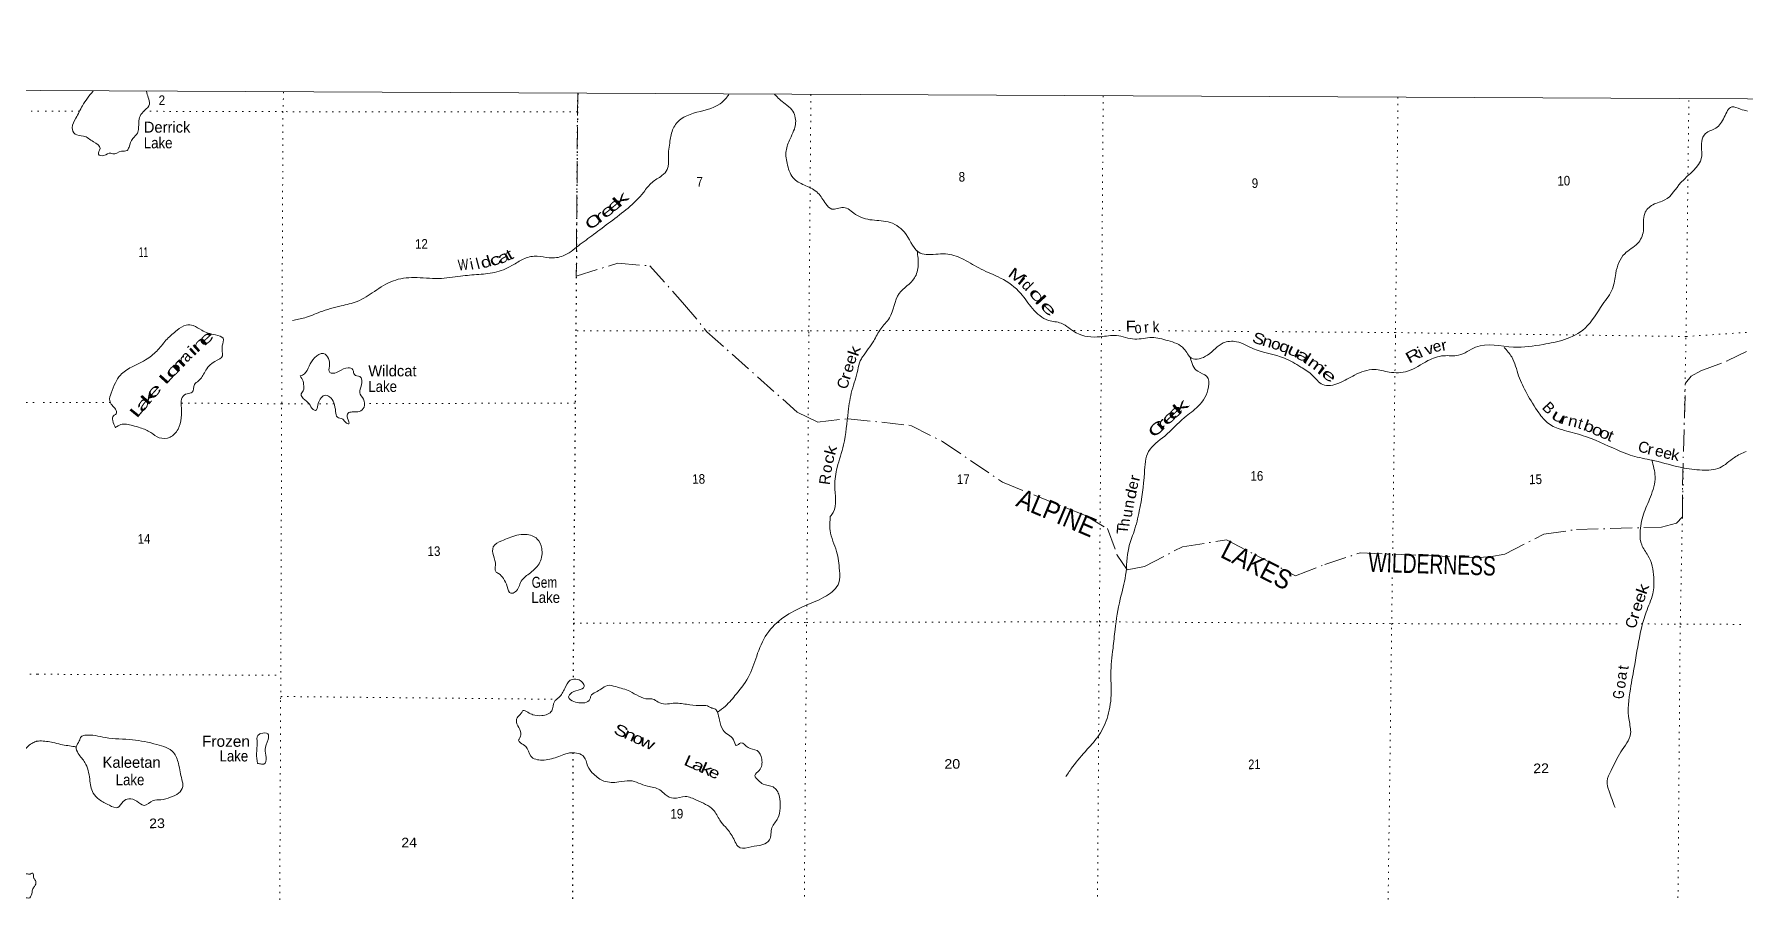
# Model space of a CAD drawing. Header units: feet. Extents: x -252966 to 4, y -183309 to 1368.
# Drawn here: x -124436 to -93287, y -14257 to 1368 of the extents above; entities that cross this region are included whole.
import ezdxf
from ezdxf.enums import TextEntityAlignment as Align

# ---------------------------------------------------------------- set-up
doc = ezdxf.new("R2010")
doc.units = ezdxf.units.FT
doc.header["$LTSCALE"] = 80
doc.linetypes.add('DOT_DASHED', pattern=[7.7, 5, -1.2, 0.3, -1.2])
doc.linetypes.add('DOTTED', pattern=[1.5, 0.3, -1.2])
for name, color, linetype, lineweight in [('39', 7, 'Continuous', 13), ('4', 7, 'Continuous', 13), ('41', 7, 'Continuous', 13), ('44', 7, 'DOT_DASHED', 13), ('6', 7, 'DOTTED', 25), ('7', 7, 'DOTTED', 13)]:
    doc.layers.add(name, color=color, linetype=linetype, lineweight=lineweight)

msp = doc.modelspace()

# ---------------------------------------------------------------- linework, layer by layer
at = {"layer": '39'}
for points in [[(-123362.75, 336.82), (-123558.35, 66.48), (-123675.68, -160.7), (-123743.56, -332.8), (-123691.66, -448.81), (-123540.44, -484.85), (-123356.06, -590.86), (-123237.78, -711.93), (-123266.42, -817.03), (-123171.65, -839.8), (-123037.62, -797.59), (-123005.3, -809.19), (-122847.24, -760.58), (-122744.95, -747.01), (-122709.62, -688.12), (-122639.57, -528.06), (-122556.51, -434.25), (-122535.73, -341.34), (-122531.22, -234.58), (-122506.71, -121.49), (-122425.81, -17.64), (-122334.97, 94.4), (-122360.8, 214.81), (-122388.37, 330.91)], [(-111784.91, 275.93), (-111826, 218), (-111946.01, 103.13), (-112431.83, -71.05), (-112661.41, -177.07), (-112799.66, -346.17), (-112858.61, -580.55), (-112888.68, -866.84), (-112907.56, -1092.58), (-113004.43, -1204.72), (-113185.53, -1328.15), (-113337.7, -1507.52), (-113940.94, -2043.75), (-114249.1, -2275.73), (-114525.49, -2481.07), (-114804.17, -2666.32), (-115056.88, -2700.2), (-115274.32, -2671.17), (-115502.81, -2712.75), (-115704.21, -2822.38), (-116011.31, -2958.38), (-116340.65, -3002.79), (-116671.75, -3035.8), (-117071.04, -3077.87), (-117519.4, -3060.26), (-117896.34, -3120.11), (-118241.23, -3312.36), (-118554.13, -3494.08), (-118848.37, -3574.87), (-119228.58, -3687.12), (-119510.42, -3791.89), (-119732.8, -3839.42)], [(-110956.59, 272.46), (-110762.37, 100.28), (-110638.24, -8.63), (-110570.56, -245.18), (-110670.92, -534.52), (-110744.14, -755.01), (-110718.33, -1014.32), (-110594.11, -1270.19), (-110383.41, -1389.91), (-110164.48, -1523.6), (-110021.03, -1718.79), (-109913.17, -1813.84), (-109700.58, -1784.57), (-109481.76, -1910.21), (-109178.88, -2012.48), (-108848.67, -2057.99), (-108558.22, -2275.19), (-108302.2, -2613.67), (-108157.11, -2641.75), (-107799.56, -2632.51), (-107506.75, -2732.91), (-107194.82, -2905.51), (-106838.81, -3069.41), (-106471.09, -3349.9), (-106260.22, -3622.62), (-105963.73, -3839.73), (-105735.93, -3890.75), (-105460.11, -4067.9), (-105023.05, -4138.02), (-104729.99, -4115.63), (-104395.47, -4181.2), (-104084.44, -4150.49), (-103790.22, -4208.6), (-103498.76, -4355.33), (-103363.69, -4526.48), (-103071.09, -4471.88), (-102786.89, -4250.32), (-102542.04, -4228.63), (-102234.8, -4354.99), (-101669.67, -4527.92), (-101371.98, -4688.65), (-101160.82, -4840.57), (-100971.54, -5008.92), (-100676.55, -4980.46), (-100391.26, -4835.38), (-100033.02, -4733.52), (-99761.04, -4781.89), (-99427.74, -4762.93), (-99056.69, -4572.31), (-98772.61, -4483.62), (-98499.46, -4473.59), (-98188.06, -4328.13), (-97496.82, -4326.09), (-96960.97, -4278), (-96572.42, -4187.78), (-96195.57, -3980.97), (-95876.19, -3549.54), (-95695.41, -3263.05), (-95637.09, -2984.4), (-95473.41, -2625.69), (-95238.96, -2439.08), (-95133.68, -2212.08), (-95110.12, -1891.66), (-94959.65, -1734.45), (-94741.83, -1648.74), (-94448.97, -1330.42), (-94075.66, -876.05), (-94071.79, -584.1), (-94003.51, -440.17), (-93816.04, -340.81), (-93660.17, -139.24), (-93522.14, 45.97), (-93366.84, 5.96), (-93237.91, -29.67)], [(-108358.33, -2579.35), (-108339.22, -2835.65), (-108406.23, -3068.14), (-108685.52, -3352.03), (-108864.07, -3795.5), (-109022.01, -3993.08), (-109149.49, -4212.35), (-109350.34, -4501.14), (-109393.6, -4574.92), (-109438.5, -4743.31), (-109544.55, -5113.94), (-109613.37, -5501.46), (-109699.21, -6104.62), (-109813.9, -6516.96), (-109859.38, -6849.78), (-109886.59, -7337.35), (-109938.9, -7409.77)], [(-122954.24, -5794.85), (-123004.38, -5660.7), (-122993.51, -5578.01), (-122943.82, -5539.03), (-122955.05, -5456.66), (-123018.42, -5381.09), (-123061.76, -5301.2), (-123033.55, -5165.91), (-122957.92, -4973.56), (-122867.43, -4837.37), (-122666.58, -4689.49), (-122377.36, -4538.32), (-122182.77, -4374.43), (-122014.76, -4178.72), (-121832.16, -4019.04), (-121668.71, -3926.06), (-121539.99, -3934.25), (-121386.06, -4018.56), (-121131.63, -4105.44), (-120996.13, -4165.86), (-121010.28, -4300.95), (-121010.65, -4415.7), (-121005.68, -4482.06), (-121146.86, -4586.78), (-121325.06, -4772.58), (-121443.22, -4941.39), (-121516.61, -5008.89), (-121560.87, -5146.43), (-121652.91, -5173.94), (-121740.33, -5243.66), (-121758.47, -5380.81), (-121759.13, -5616.35), (-121816.5, -5820.51), (-121963.13, -5965.58), (-122157.93, -5974.47), (-122311.97, -5882.1), (-122504.12, -5794.32), (-122644.47, -5755), (-122856.63, -5735.04), (-122960.32, -5790.91)], [(-93263.19, -6223.57), (-93477.29, -6334.84), (-93743.9, -6521.93), (-94064.8, -6564.86), (-94435.19, -6519.94), (-94925.26, -6396.24), (-95292.15, -6315.04), (-95613.35, -6196.93), (-96248.1, -5932.42), (-96619.35, -5827.12), (-96860.41, -5717.87), (-97037.67, -5521.19), (-97255.66, -5172.09), (-97404.94, -4850.16), (-97530.43, -4505.74), (-97670.12, -4330.7)], [(-119593.76, -4851.98), (-119515.95, -4812.6), (-119431.51, -4674.48), (-119329.19, -4522), (-119167.55, -4443.15), (-119075.79, -4536.42), (-119061.75, -4675.12), (-119054.12, -4787.74), (-118991.61, -4802.93), (-118881.62, -4765.09), (-118719.72, -4704.35), (-118632.82, -4739.31), (-118603.42, -4827.46), (-118506.47, -4862.28), (-118478.2, -5012.85), (-118508.3, -5156.22), (-118440.31, -5274), (-118430.23, -5416.78), (-118513.5, -5496.5), (-118643.97, -5506.46), (-118720.03, -5527.7), (-118730.82, -5616.43), (-118707.17, -5724.8), (-118763.82, -5697.44), (-118818.93, -5637.85), (-118915.91, -5601.02), (-118947.51, -5498.81), (-118979.89, -5342.27), (-119055.83, -5230.64), (-119150.63, -5205.86), (-119228.04, -5273.42), (-119270.66, -5384.76), (-119311.53, -5477.96), (-119353.95, -5462.47), (-119429.81, -5356.89), (-119535.69, -5259.79), (-119576.85, -5191.95), (-119537.67, -5120.92), (-119529.29, -5004.04), (-119540.14, -4947.83), (-119593.76, -4851.98)], [(-103383.47, -4518.05), (-103249.75, -4766.39), (-103081.62, -4860.56), (-103052.8, -5049.37), (-103238.66, -5402.36), (-103492.89, -5611.4), (-103849.85, -5944.75), (-104143.25, -6224.82), (-104220.08, -6614.47), (-104312.63, -7310.33), (-104407.86, -7678.1), (-104505.33, -7977.1), (-104561.2, -8479.53), (-104659.5, -8913.78), (-104754.09, -9466.75), (-104791.42, -9807.5), (-104830.91, -10279.14), (-104824.22, -10607.17), (-104886.41, -11036.87), (-105046.21, -11385.45), (-105259.52, -11646.24), (-105526.26, -11964.17), (-105648.33, -12141.09)], [(-94980.84, -6384.22), (-94921.19, -6682.04), (-95004.33, -7051.65), (-95132.45, -7367.56), (-95193.92, -7706.65), (-95164.67, -7925.65), (-95051.41, -8117.26), (-94943.18, -8520.31), (-94963.06, -8816.52), (-95082.92, -9148.41), (-95172.95, -9457.73), (-95292.34, -10103.66), (-95370.37, -10549.69), (-95394.41, -11117.73), (-95366.86, -11358.89), (-95544.94, -11693.65), (-95722.94, -12034.45), (-95794.58, -12224.72), (-95757.84, -12405.36), (-95649.09, -12703.73)], [(-109938.9, -7409.77), (-109944.21, -7664.31), (-109824.21, -8047.05), (-109773.06, -8392.56), (-109781.96, -8614.13), (-110011.65, -8853.01), (-110364.96, -9019.21), (-110738.01, -9209.86), (-111061.35, -9504.47), (-111262.72, -9897.94), (-111409.83, -10290.63), (-111652.01, -10640.41), (-111849.84, -10858.7), (-111990.91, -10971.48)], [(-115789.96, -7795.94), (-115649.96, -7749.61), (-115485.39, -7735.13), (-115275.21, -7818.63), (-115194.41, -7988.56), (-115226.96, -8242.68), (-115399.08, -8432.41), (-115567.67, -8587.87), (-115677.44, -8780.71), (-115755.45, -8806.01), (-115821.5, -8684.17), (-115891.87, -8540.26), (-115979.61, -8446.93), (-116032.37, -8411.46), (-116036.01, -8296.77), (-116072.7, -8120.15), (-116076.97, -7961.18), (-115921.79, -7852.22), (-115789.96, -7795.94)], [(-111990.91, -10971.48), (-111954.66, -11117.91), (-111889.79, -11298.14), (-111794.1, -11385.31), (-111702.46, -11470.54), (-111652.74, -11574.49), (-111566.96, -11530.97), (-111437.17, -11613.62), (-111273.63, -11667.6), (-111186.98, -11825.37), (-111236.31, -12029.41), (-111311.37, -12121.09), (-111247.74, -12214.78), (-111164.42, -12280), (-110980.81, -12331.67), (-110868.05, -12489.06), (-110854.73, -12718.35), (-110892.32, -12900.08), (-111004.37, -13074.84), (-111045.44, -13294.86), (-111170.8, -13381.24), (-111383.25, -13420.58), (-111579.91, -13439.56), (-111713.25, -13248.25), (-111850.59, -13059.01), (-111948.78, -12937.64), (-112072.08, -12746.19), (-112373.96, -12573.44), (-112579.92, -12503.98), (-112792.45, -12537.28), (-112948.16, -12469.09), (-113045.86, -12381.94), (-113269.81, -12318.78), (-113588.77, -12216.75), (-113791.4, -12239.83), (-114060.9, -12223.64), (-114247.55, -12099.54), (-114358.25, -11946.15), (-114426.93, -11780.06), (-114655.02, -11708.91), (-114917.15, -11787.22), (-115185.62, -11843.48), (-115393.64, -11770.02), (-115484.6, -11592.18), (-115581.95, -11529.19), (-115614.79, -11481.35), (-115591.31, -11436.72), (-115580.89, -11321.82), (-115645.21, -11179.83), (-115642.69, -11075.12), (-115567.58, -10987.46), (-115534.09, -10940.67), (-115445.23, -10971.58), (-115354.16, -11016.55), (-115195.18, -11032.35), (-115011.55, -10945.12), (-114963.65, -10781.36), (-114882.4, -10701.66), (-114774.2, -10539.04), (-114673.83, -10390.62), (-114537.39, -10376.55), (-114454.27, -10427.67), (-114421.06, -10501.67), (-114528.61, -10569.67), (-114676.3, -10640.27), (-114703.68, -10693.01), (-114668.75, -10746.86), (-114551.56, -10791.45), (-114410.81, -10797.45), (-114315.24, -10735.66), (-114302.01, -10677.09), (-114210.63, -10603.28), (-114114.91, -10551.56), (-113997.32, -10483.41), (-113846.29, -10505.36), (-113589.88, -10590.19), (-113254.3, -10730.24), (-113171.87, -10733.06), (-113074.66, -10785.99), (-112941.52, -10822.3), (-112799.05, -10808.14), (-112557.64, -10826.76), (-112322.21, -10849.49), (-112173.39, -10857.39), (-112096.5, -10894.51), (-112031.89, -10915.71), (-111990.91, -10971.48)], [(-132113.41, -14090.71), (-132059.01, -14122.33), (-131938.77, -14159.36), (-131858.5, -14167.97), (-131749.93, -14148.63), (-131681.15, -14072.73), (-131620.17, -13960.59), (-131601.64, -13892.37), (-131595.22, -13832.11), (-131572.34, -13711.65), (-131541.78, -13645.53), (-131513.51, -13621.61), (-131481.31, -13611.79), (-131394.68, -13570.18), (-131330.11, -13522.39), (-131283.3, -13428.24), (-131271.2, -13420.28), (-131222.46, -13338.21), (-131139.6, -13258.38), (-131052.97, -13216.78), (-130656.11, -13026.6), (-130513.05, -12953.23), (-130376.2, -12907.96), (-130277.5, -12862.42), (-129818.3, -12658.61), (-129572.65, -12559.83), (-129439.91, -12528.61), (-129305.26, -12513.47), (-129160.72, -12520.53), (-129046.1, -12497.21), (-129028.02, -12495.33), (-128937.43, -12461.8), (-128899.1, -12435.93), (-128808.55, -12408.43), (-128691.9, -12381.11), (-128635.65, -12377.49), (-128551.42, -12394.16), (-128419.22, -12445.35), (-128272.8, -12472.52), (-128180.46, -12477.19), (-127983.84, -12504.71), (-127931.62, -12503.07), (-127831.29, -12513.83), (-127735.09, -12542.66), (-127620.68, -12551.5), (-127572.59, -12567.93), (-127552.54, -12572.09), (-127392.19, -12617.45), (-127293.78, -12616.13), (-127010.27, -12561.85), (-126902.01, -12588.74), (-126785.45, -12575.5), (-126723.05, -12553.82), (-126664.61, -12522.07), (-126634.36, -12502.18), (-126433.25, -12457.37), (-126302.68, -12452.26), (-126208.25, -12444.89), (-125920.79, -12400.68), (-125790.15, -12383.51), (-125514.54, -12309.07), (-125498.45, -12305.16), (-125419.94, -12275.56), (-125236.09, -12108), (-125092.75, -11992.42), (-125038.35, -11964.66), (-124949.81, -11937.14), (-124788.75, -11875.96), (-124691.74, -11782.16), (-124564.07, -11606.16), (-124481.3, -11540.41), (-124402.85, -11503.71), (-124380.53, -11496.92)], [(-124380.53, -11496.92), (-124332, -11494.56), (-124211.15, -11501.88), (-124093.97, -11520.19), (-123951.15, -11556.81), (-123822.99, -11578.78), (-123702.14, -11597.09), (-123676.51, -11600.75)], [(-121747.66, -12192.92), (-121777.71, -12058.48), (-121810.06, -11903.95), (-121897.28, -11705.93), (-122200.8, -11559.38), (-122646.15, -11471.26), (-123137.03, -11432.13), (-123513.39, -11391.32), (-123579.34, -11416.44), (-123614.41, -11493.45), (-123671.12, -11602.98), (-123633.24, -11723.22), (-123512.35, -11886.52), (-123425.64, -12189.23), (-123359.71, -12443.93), (-123253.6, -12557.13), (-123067.18, -12665.13), (-122911.88, -12705.13), (-122814.99, -12595.01), (-122715.19, -12547.26), (-122567.9, -12589.39), (-122436.19, -12665.98), (-122270.64, -12579.01), (-122130.18, -12564.89), (-121954.01, -12518.03), (-121806.38, -12443.4), (-121731.7, -12325.55), (-121747.66, -12192.92)], [(-120371.27, -11903.08), (-120385.94, -11720.1), (-120376.67, -11524.7), (-120362.47, -11393.64), (-120310.69, -11360.67), (-120182.02, -11364.83), (-120178.52, -11469.46), (-120232.25, -11647.4), (-120212.04, -11796.07), (-120252.53, -11915.43), (-120296.73, -11916.08), (-120371.27, -11903.08)], [(-125043.15, -14212.08), (-125039.02, -14194.02), (-124972.38, -14138.2), (-124931.78, -14072.15), (-124901.2, -14002.01), (-124821.55, -13801.55), (-124793.24, -13771.59), (-124746.95, -13755.84), (-124640.54, -13758.6), (-124620.7, -13794.92), (-124649.09, -13836.94), (-124653.32, -13869.07), (-124649.41, -13885.18), (-124621.41, -13903.47), (-124539.16, -13916.11), (-124529.14, -13918.19), (-124462.76, -13902.58), (-124446.87, -13928.83), (-124447.19, -13977.07), (-124423.39, -14021.46), (-124403.72, -14083.92), (-124415.99, -14118.01), (-124448.43, -14164.02), (-124475.07, -14246.25), (-124517.91, -14346.46), (-124620.32, -14345.73), (-124648.44, -14347.55), (-124948.21, -14431.87), (-125006.43, -14429.45), (-125032.35, -14401.12), (-125042.23, -14376.93), (-125043.74, -14300.53), (-125045.67, -14288.45), (-125043.15, -14212.08)]]:
    msp.add_spline(points, degree=3, dxfattribs=at)
at = {"layer": '4'}
msp.add_lwpolyline([(-248626.54, 1367.99), (-217549.26, 1047.36), (-186471.56, 769.49), (-155393.5, 534.37), (-124315.16, 342), (-93236.57, 192.37), (-62157.81, 85.49), (-31078.93, 21.37), (0, -0.01)], dxfattribs=at)
at = {"layer": '44'}
msp.add_lwpolyline([(-114538.84, 290.32), (-114565, -3035), (-113811, -2800), (-113224, -2848), (-112628, -3512), (-112185, -4046), (-110542, -5511), (-110170, -5690), (-109612, -5629), (-108471, -5752), (-107897, -6047), (-106803, -6785), (-105294, -7392), (-104893, -7629), (-104716, -8110), (-104534, -8377), (-104221, -8322), (-103528, -7960), (-102725, -7836), (-101466, -8486), (-100934, -8283), (-100292, -8072), (-98162, -8158), (-97932.55, -8145.72), (-97659, -8094), (-96945, -7728), (-96354, -7647), (-94803, -7601), (-94531, -7533), (-94422, -7416), (-94422, -6840), (-94368, -4980), (-94261, -4856), (-94088, -4757), (-93598, -4572), (-93255.55, -4405.84)], dxfattribs=at)
at = {"layer": '6'}
for p, q in [((-114616.33, -9351.03), (-114621.9, -10364.85)), ((-114626.81, -11704.31), (-114634.92, -14665.83))]:
    msp.add_line(p, q, dxfattribs=at)
msp.add_lwpolyline([(-114538.84, 290.32), (-114544.17, -45.52), (-114573.39, -4106.15), (-114616.33, -9351.03)], dxfattribs=at)
at = {"layer": '7'}
for p, q in [((-125214.16, -22.64), (-124317.21, -31.7)), ((-123611.55, -30.99), (-124317.21, -31.7)), ((-102315.66, -4041.3), (-103880.77, -4029.43)), ((-123049.13, -5335.34), (-124346.4, -5336.99)), ((-118976.38, -5355.7), (-119259.9, -5356.42)), ((-114587.1, -5344.57), (-118421.56, -5354.3)), ((-124373.6, -10279.78), (-125217.56, -10264.84)), ((-124373.6, -10279.78), (-119946.05, -10298.48)), ((-119946.57, -10685), (-114913.46, -10735.23))]:
    msp.add_line(p, q, dxfattribs=at)
for points in [[(-119895.98, 318.1), (-119905.56, -41.25), (-119929.86, -5432.45), (-119944.34, -10224.15), (-119948.28, -10759.33), (-119970.2, -15593.42), (-119965.41, -16035.87), (-119942.94, -20935.55), (-119934.76, -23005.58)], [(-110292.53, 269.18), (-110329.39, -4102.57), (-110368.78, -9261.02), (-110414.92, -14670.66), (-110445.97, -19957.46), (-110433.62, -25469.09)], [(-105100.52, -25461.7), (-105100.67, -19959.95), (-105075.51, -14683.3), (-105039.44, -9325.97), (-105002.32, -4095.27), (-104970.27, 243.84)], [(-99602.61, 219.55), (-99648.45, -4135.88), (-99700.43, -8122.54)], [(-94396.98, -6100.92), (-94355.78, -4058.8), (-94305.44, 196.81)], [(-114544.17, -45.52), (-119905.56, -41.25), (-122439.24, -34.25)], [(-104658.92, -4023.53), (-105000.61, -4020.94), (-110327.68, -4028.24), (-114571.68, -4031.82)], [(-93254.12, -4057.95), (-94357.49, -4133.13), (-99646.74, -4061.55), (-101922.66, -4044.28)], [(-130512.01, -5246.05), (-125182.87, -5317.86), (-124346.4, -5336.99)], [(-119429.84, -5356.86), (-119928.15, -5358.12), (-121757.31, -5344.81)], [(-94468.22, -24395.72), (-94468.04, -19987.93), (-94507.13, -14711.43), (-94462.85, -9366.06), (-94404.79, -6488.34)], [(-99705.6, -8519.2), (-99717.52, -9433.3), (-99786.23, -14756.89), (-99791.05, -20051.36), (-99792.63, -25519.09)], [(-114616.33, -9351.03), (-110370.49, -9335.35), (-105039.44, -9325.97), (-99715.81, -9358.97), (-95583.39, -9364.55)], [(-95172.61, -9365.1), (-94462.85, -9366.06), (-93276.04, -9372.94)]]:
    msp.add_lwpolyline(points, dxfattribs=at)

# ---------------------------------------------------------------- texts
at = {"layer": '41'}
for s, p in [('Derrick', (-122439.62, -422.68)), ('Wildcat', (-118351.97, -4858.34)), ('Kaleetan', (-123190.16, -11982.4))]:
    msp.add_text(s, height=200, dxfattribs=at).set_placement(p)
for s, width, p in [('Lake', 0.9, (-122439.62, -708.95)), ('Lake', 0.9, (-118351.98, -5141.79)), ('Gem', 0.8, (-115377.07, -8706.03)), ('Lake', 0.9, (-115382.7, -8981.06)), ('Frozen', 1.05, (-121381.15, -11599.96)), ('Lake', 0.9, (-121060.96, -11866.77)), ('Lake', 0.9, (-122951.8, -12299.01))]:
    msp.add_text(s, height=200, dxfattribs=dict(at, width=width)).set_placement(p)
for s, rotation, width, p in [('k', 42.055, 2.15, (-113800.2, -1808.7)), ('r', 37.003, 1.9, (-114157.97, -2084.51)), ('e', 37.967, 1.75, (-114044.65, -1999.78)), ('e', 40.055, 1.85, (-113918.71, -1900.76)), ('C', 36.823, 1.5, (-114316.45, -2207.4)), ('W', 5.697, 0.75, (-116709.38, -2933.45)), ('d', 17.397, 1.3, (-116273.21, -2900.15)), ('c', 26.61, 1.55, (-116092.86, -2870.29)), ('a', 25.634, 1.45, (-115948.98, -2822.59)), ('t', 29.23, 1.35, (-115775.05, -2749.6)), ('M', 324.441, 1.4, (-106720.98, -3022.38)), ('i', 318.751, 1.75, (-106547.74, -3146.68)), ('d', 312.487, 2.1, (-106344.47, -3344.18)), ('l', 311.398, 1.65, (-106224.98, -3501.44)), ('e', 316.471, 2, (-106139.04, -3590.56)), ('e', 42.107, 1.9, (-121350.51, -4329.76)), ('F', 0.39, 1.1, (-104557.48, -4046.61)), ('o', 5.843, 0.85, (-104390.25, -4079.72)), ('k', 2.691, 0.9, (-104064.36, -4059.43)), ('i', 43.924, 1.85, (-121533.05, -4500.78)), ('n', 42.107, 2, (-121476.17, -4441.33)), ('k', 71.8, 1.3, (-109436.43, -4508.49)), ('S', 341.128, 1.25, (-102274.15, -4230.65)), ('n', 343.799, 1.2, (-102089.1, -4293.84)), ('o', 342.37, 1.15, (-101930.58, -4339.32)), ('q', 342.177, 1.25, (-101784.3, -4385.96)), ('u', 334.684, 1.5, (-101635.03, -4433.88)), ('i', 25.299, 1.15, (-99191.16, -4523.76)), ('v', 17.415, 1.2, (-99084.41, -4475.63)), ('e', 15.091, 1.05, (-98944.84, -4424.98)), ('r', 11.892, 1.1, (-98793.72, -4396.74)), ('o', 45.456, 2, (-121944.87, -4916.55)), ('r', 44.97, 2.25, (-121845.02, -4815.23)), ('r', 44.97, 2.25, (-121747.74, -4718.06)), ('e', 73.424, 1.1, (-109547.37, -4806.72)), ('e', 73.272, 1.1, (-109498.56, -4654.88)), ('a', 329.278, 1.6, (-101482.02, -4506.32)), ('l', 328.406, 1.3, (-101335.26, -4599.01)), ('m', 324.002, 1.4, (-101264.11, -4641.8)), ('i', 321.184, 1.65, (-101085.03, -4784)), ('R', 28.809, 1.4, (-99398.23, -4630.74)), ('L', 47.997, 2, (-122046.4, -5029.31)), ('r', 72.783, 1.25, (-109586.23, -4935.8)), ('e', 324.012, 1.7, (-101015.23, -4842.65)), ('a', 51.078, 1.9, (-122467.67, -5526.11)), ('k', 49.058, 2.1, (-122368.37, -5400.37)), ('e', 47.997, 1.9, (-122282.13, -5296.7)), ('k', 40.897, 2.1, (-103603.19, -5577.51)), ('L', 51.078, 1.85, (-122568.6, -5635.74)), ('e', 43.063, 1.95, (-103811.2, -5771.69)), ('e', 43, 1.95, (-103707.24, -5674.55)), ('u', 329.002, 1.65, (-96829.82, -5610.96)), ('r', 342.719, 1.25, (-96657, -5710.69)), ('n', 346.352, 1.15, (-96519.89, -5750.19)), ('C', 41.615, 1.65, (-104049.67, -5988.56)), ('r', 43.083, 2.2, (-103917.42, -5871.03)), ('b', 340.312, 1.25, (-96242.85, -5831.83)), ('o', 337.467, 1.25, (-96091.75, -5892.83)), ('o', 337.448, 1.25, (-95957.52, -5950.16)), ('t', 337.288, 1.15, (-95806.49, -6015.98)), ('k', 74.681, 1.25, (-109857.12, -6308.38)), ('r', 347.798, 1.15, (-95074.67, -6271.3)), ('e', 345.795, 1.05, (-94938.66, -6295.76)), ('e', 345.826, 1.05, (-94787.68, -6336.28)), ('k', 349.871, 1.1, (-94642.79, -6373.35)), ('c', 74.183, 1.25, (-109900.43, -6468.18)), ('r', 77.388, 1.15, (-104315.39, -6778.66)), ('d', 77.022, 1.2, (-104389.65, -7105.46)), ('h', 84.488, 0.95, (-104493.24, -7595.56)), ('T', 85.323, 1.1, (-104528.85, -7740.62)), ('k', 70.465, 1.35, (-95085.04, -8843.1)), ('e', 71.349, 1.15, (-95188.95, -9157.05)), ('e', 70.135, 1.2, (-95137.33, -8998.64)), ('r', 73.491, 1.25, (-95226.52, -9288.49)), ('G', 85.197, 0.75, (-95492.7, -10734.01)), ('o', 80.268, 0.95, (-95471.1, -10549.93)), ('S', 335.934, 1.4, (-113902.49, -11349.55)), ('n', 335.934, 1.4, (-113717.42, -11432.2)), ('o', 335.934, 1.3, (-113564, -11500.72)), ('w', 335.934, 1.35, (-113424.96, -11562.82)), ('L', 335.934, 1.35, (-112622.89, -11921.04)), ('a', 335.934, 1.4, (-112475.21, -11986.99)), ('k', 335.934, 1.5, (-112321.79, -12055.52)), ('e', 335.934, 1.3, (-112177, -12120.18))]:
    msp.add_text(s, height=200, rotation=rotation, dxfattribs=dict(at, width=width)).set_placement(p)
for s, rotation, p in [('i', 12.685, (-116479.47, -2918.98)), ('l', 14.865, (-116361.25, -2911.94)), ('d', 315.188, (-106470.34, -3214.84)), ('r', 5.953, (-104218.41, -4067.84)), ('a', 44.97, (-121656.07, -4615.28)), ('C', 73.765, (-109635.74, -5105.63)), ('B', 313.317, (-96990.6, -5434.51)), ('t', 343.36, (-96342.73, -5797.2)), ('C', 347.341, (-95244.52, -6224.42)), ('o', 78.957, (-109925.64, -6627.06)), ('R', 82.44, (-109949.63, -6841.41)), ('e', 76.673, (-104358.1, -6931.66)), ('n', 81.401, (-104421.88, -7269.51)), ('u', 83.278, (-104449.64, -7433.98)), ('C', 76.865, (-95272.91, -9460.63)), ('a', 81.569, (-95450.02, -10393.02)), ('t', 82.886, (-95408.72, -10206.97))]:
    msp.add_text(s, height=200, rotation=rotation, dxfattribs=at).set_placement(p)
at = {"layer": '44'}
for s, rotation, width, p in [('ALPINE', 337.087, 0.9, (-105886.88, -7503.63)), ('LAKES', 332.693, 0.9, (-102252.32, -8449.16)), ('WILDERNESS', 358.188, 0.75, (-98986.38, -8449.86))]:
    msp.add_text(s, height=350, rotation=rotation, dxfattribs=dict(at, width=width)).set_placement(p, align=Align.CENTER)
at = {"layer": '7'}
for s, width, p in [('2', 0.9, (-122168.6, 78.59)), ('7', 0.9, (-112374.61, -1404.88)), ('8', 0.9, (-107601.33, -1315.07)), ('10', 0.9, (-96699.98, -1387.03)), ('9', 0.9, (-102264.48, -1430.42)), ('12', 0.9, (-117500.89, -2537.68)), ('11', 0.65, (-122530.39, -2686.5)), ('18', 0.9, (-112452.13, -6815.16)), ('17', 0.9, (-107633.3, -6819.3)), ('16', 0.9, (-102287.45, -6759.45)), ('15', 0.9, (-97212.16, -6821.51)), ('14', 0.9, (-122552.37, -7904.73)), ('13', 0.9, (-117272.23, -8129.61)), ('20', 1.1, (-107860.37, -12001.75)), ('21', 0.85, (-102327.79, -12008.37)), ('22', 1.1, (-97137.45, -12081.13)), ('19', 0.9, (-112850.28, -12908.29)), ('23', 1.1, (-122341.32, -13082.41)), ('24', 1.1, (-117750.29, -13432.32))]:
    msp.add_text(s, height=175, rotation=0.836, dxfattribs=dict(at, width=width)).set_placement(p)

doc.saveas('drawing.dxf')
